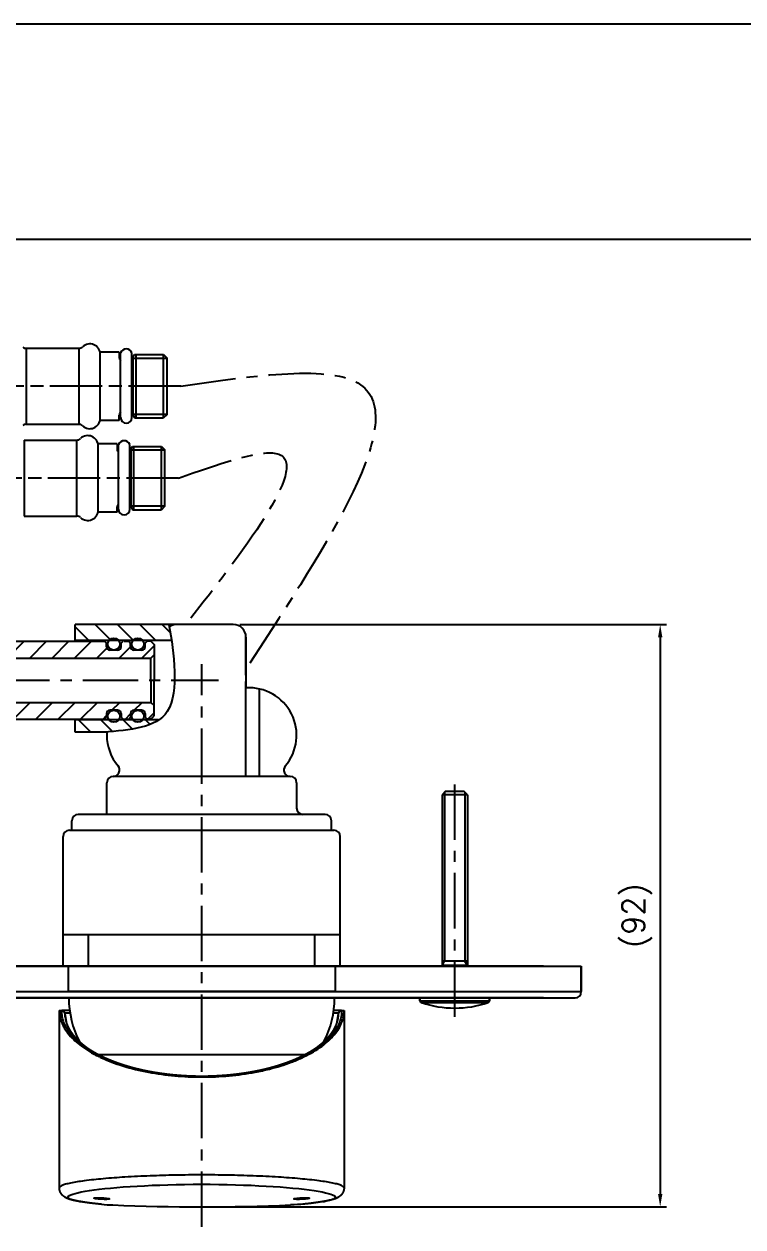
# Model space of a CAD drawing. Extents: x 9929 to 10523, y -4155 to -3735.
# Drawn here: x 10204.4 to 10318, y -3924.7 to -3734.7 of the extents above; entities that cross this region are included whole.
import ezdxf

# ---------------------------------------------------------------- set-up
doc = ezdxf.new("R2010")
doc.units = 0
doc.header["$LTSCALE"] = 7
doc.header["$MEASUREMENT"] = 0
doc.linetypes.add('CENTER', pattern=[2, 1.25, -0.25, 0.25, -0.25])
doc.linetypes.add('CHAIN', pattern=[0.3543, 0.2362, -0.0295, 0.0591, -0.0295])
doc.layers.get('0').update_dxf_attribs({"color": 2, "linetype": 'CONTINUOUS'})
doc.layers.get('Defpoints').update_dxf_attribs({"linetype": 'CONTINUOUS'})
for name, color, linetype in [('CENTER', 1, 'CENTER'), ('CL', 1, 'CENTER'), ('D', 2, 'CONTINUOUS'), ('DWG', 7, 'CONTINUOUS'), ('HT', 3, 'CONTINUOUS')]:
    doc.layers.add(name, color=color, linetype=linetype)
doc.styles.add('GHS', font='ROMANS.shx', dxfattribs={"bigfont": 'GHS.shx'})
doc.dimstyles.new('ISO-25', dxfattribs={"dimscale": 0, "dimtxt": 3.5, "dimasz": 2, "dimexe": 1, "dimexo": 1, "dimgap": 1, "dimtad": 1, "dimdec": 4, "dimdsep": 46, "dimtxsty": 'GHS', "dimcen": 3, "dimclrd": 256, "dimclre": 256, "dimclrt": 256, "dimadec": 3, "dimazin": 0, "dimtfac": 1, "dimtdec": 4, "dimtmove": 0, "dimatfit": 0, "dimfxl": 0, "dimtvp": 1, "dimtolj": 1, "dimtzin": 0, "dimlwd": -1, "dimlwe": -1, "dimarcsym": 0})

# ---------------------------------------------------------------- blocks, each defined once
blk = doc.blocks.new('*D2')
at = {"layer": 'D'}
for p, q in [((10238.44, -3829.53), (10305.9, -3829.53)), ((10304.9, -3831.53), (10304.9, -3919.53)), ((10233.44, -3921.53), (10305.9, -3921.53))]:
    blk.add_line(p, q, dxfattribs=at)
for points in [[(10304.57, -3831.53), (10305.24, -3831.53), (10304.9, -3829.53)], [(10304.57, -3919.53), (10305.24, -3919.53), (10304.9, -3921.53)]]:
    blk.add_solid(points, dxfattribs=at)
at = {"layer": 'Defpoints', "color": 0}
for p in [(10237.44, -3829.53), (10232.44, -3921.53), (10304.9, -3921.53)]:
    blk.add_point(p, dxfattribs=at)
at = {"layer": 'D', "insert": (10301.24, -3875.53), "char_height": 3.5, "attachment_point": 5, "rotation": 90, "style": 'GHS'}
blk.add_mtext('\\A1;(92)', dxfattribs=at)

msp = doc.modelspace()

# ---------------------------------------------------------------- hatches: boundary and pattern name
at = {"layer": 'D'}
h = msp.add_hatch(dxfattribs=at)
h.set_pattern_fill('ANSI31', color=256, scale=20, style=0)
h.set_pattern_definition([(45, (-31764.317, 19924.692), (-1.76776695, 1.76776695), [])])
h.paths.add_polyline_path([(10217.39903, -3833.0771), (10217.39903, -3832.4771), (10217.09903, -3832.1771), (10184.89903, -3832.1771), (10184.89903, -3830.0771), (10184.39903, -3829.5771), (10174.39903, -3829.5771), (10173.89903, -3830.0771), (10173.89903, -3831.4271), (10174.89903, -3831.4271), (10175.29894, -3831.82701), (10179.59903, -3831.82701), (10179.59913, -3831.8271), (10180.39903, -3831.8271), (10181.43826, -3832.4271), (10182.39903, -3832.4271), (10182.39903, -3834.8271), (10224.39903, -3834.8271), (10224.89903, -3834.3271), (10224.89903, -3832.6771), (10224.39903, -3832.1771), (10223.79903, -3832.1771), (10223.49903, -3832.4771), (10223.49903, -3833.0771, -0.414213562), (10222.99903, -3833.5771), (10221.69903, -3833.5771, -0.414213562), (10221.19903, -3833.0771), (10221.19903, -3832.4771), (10220.89903, -3832.1771), (10220.19903, -3832.1771), (10219.99903, -3832.1771), (10219.69903, -3832.4771), (10219.69903, -3833.0771, -0.414213562), (10219.19903, -3833.5771), (10217.89903, -3833.5771, -0.414213562)])
h.paths.add_polyline_path([(10224.89903, -3842.32711), (10224.39903, -3841.82711), (10182.39903, -3841.8271), (10182.39903, -3844.2271), (10181.43826, -3844.2271), (10180.39903, -3844.8271), (10179.59914, -3844.82709), (10179.59903, -3844.8272), (10179.59903, -3844.82709), (10175.29913, -3844.82701), (10174.89903, -3845.2271), (10173.89903, -3845.2271), (10173.89903, -3846.57711), (10174.39903, -3847.07711), (10184.39903, -3847.07711), (10184.89903, -3846.57711), (10184.89903, -3844.4771), (10217.09903, -3844.47711), (10217.39903, -3844.17711), (10217.39903, -3843.57711, -0.414213562), (10217.89903, -3843.07711), (10219.19903, -3843.07711, -0.414213562), (10219.69903, -3843.57711), (10219.69903, -3844.17711), (10219.99903, -3844.47711), (10220.89903, -3844.47711), (10221.19903, -3844.17711), (10221.19903, -3843.57711, -0.414213562), (10221.69903, -3843.07711), (10222.99903, -3843.07711, -0.414213562), (10223.49903, -3843.57711), (10223.49903, -3844.17711), (10223.79903, -3844.47711), (10224.39903, -3844.47711), (10224.89903, -3843.97711)])
h.paths.add_polyline_path([(10179.59903, -3844.2271), (10175.89903, -3844.2271), (10175.29913, -3844.82701), (10179.59903, -3844.82701)], flags=16)
h.paths.add_polyline_path([(10180.19894, -3844.2271), (10179.59903, -3844.2271), (10179.59903, -3844.82701)], flags=16)
h.paths.add_polyline_path([(10180.39903, -3844.2271), (10180.19913, -3844.2271), (10179.59914, -3844.82709), (10180.39903, -3844.8271)], flags=16)
h.paths.add_polyline_path([(10181.43826, -3844.2271), (10180.39903, -3844.2271), (10180.39903, -3844.8271)], flags=16)
h.paths.add_polyline_path([(10175.29894, -3831.82701), (10174.79903, -3831.82701), (10174.79903, -3832.42701), (10175.89894, -3832.42701)], flags=16)
h.paths.add_polyline_path([(10179.59903, -3831.8271), (10175.29903, -3831.8271), (10175.89894, -3832.42701), (10179.59903, -3832.42701)], flags=16)
h.paths.add_polyline_path([(10179.59913, -3831.8271), (10179.59903, -3831.8271), (10179.59903, -3832.42701), (10180.19903, -3832.42701)], flags=16)
h.paths.add_polyline_path([(10180.39903, -3831.8271), (10179.59913, -3831.8271), (10180.19913, -3832.4271), (10180.39903, -3832.4271)], flags=16)
h.paths.add_polyline_path([(10180.39903, -3831.8271), (10180.39903, -3832.4271), (10181.43826, -3832.4271)], flags=16)
h = msp.add_hatch(dxfattribs=at)
h.set_pattern_fill('ANSI31', color=256, scale=20, angle=90, style=0)
h.set_pattern_definition([(135, (-31764.317, 19924.692), (-1.76776695, -1.76776695), [])])
edge = h.paths.add_edge_path()
edge.add_spline(control_points=[(10227.6707, -3832.0771), (10227.56311, -3831.34672), (10227.44377, -3830.62546), (10227.31984, -3829.90778)], knot_values=[1.441756395, 1.441756395, 1.441756395, 1.441756395, 3.685106869, 3.685106869, 3.685106869, 3.685106869], degree=3, periodic=0)
edge.add_spline(control_points=[(10227.31984, -3829.90778), (10227.2979, -3829.78075), (10227.27582, -3829.65384), (10227.25364, -3829.52701)], knot_values=[1.044700494, 1.044700494, 1.044700494, 1.044700494, 1.441756395, 1.441756395, 1.441756395, 1.441756395], degree=3, periodic=0)
edge.add_line((10227.25364, -3829.52701), (10212.43596, -3829.52701))
edge.add_line((10212.43596, -3829.52701), (10212.43596, -3832.0771))
edge.add_line((10212.43596, -3832.0771), (10217.77444, -3832.0771))
edge.add_arc((10218.54903, -3832.6271), 0.95, 35.3765402, 144.6234598, ccw=False)
edge.add_line((10219.32363, -3832.0771), (10221.57444, -3832.0771))
edge.add_arc((10222.34903, -3832.6271), 0.95, 35.3765402, 144.6234598, ccw=False)
edge.add_line((10223.12363, -3832.0771), (10227.6707, -3832.0771))
edge = h.paths.add_edge_path()
edge.add_spline(control_points=[(10216.93596, -3846.52701), (10220.28544, -3846.27858), (10223.63491, -3846.03014), (10225.71806, -3844.5771)], knot_values=[16.993310877, 16.993310877, 16.993310877, 16.993310877, 25.493672675, 25.493672675, 25.493672675, 25.493672675], degree=3, periodic=0)
edge.add_line((10225.71806, -3844.5771), (10223.12363, -3844.5771))
edge.add_arc((10222.34903, -3844.02711), 0.95, 215.3763281, 324.6236719, ccw=False)
edge.add_line((10221.57443, -3844.5771), (10219.32363, -3844.5771))
edge.add_arc((10218.54903, -3844.02711), 0.95, 215.3763474, 324.6236526, ccw=False)
edge.add_line((10217.77444, -3844.5771), (10212.43596, -3844.5771))
edge.add_line((10212.43596, -3844.5771), (10212.43596, -3846.52701))
edge.add_line((10212.43596, -3846.52701), (10216.93596, -3846.52701))

# ---------------------------------------------------------------- linework, layer by layer
msp.add_line((10522.55336, -3734.6617), (9928.55336, -3734.6617))
at = {"color": 4}
msp.add_line((9959.55336, -3768.6617), (10508.55336, -3768.6617), dxfattribs=at)
at = {"color": 7, "linetype": 'Continuous'}
msp.add_line((10277.93596, -3888.96976), (10277.93596, -3888.52701), dxfattribs=at)
msp.add_arc((10277.63596, -3888.96976), 0.3, 288.7226645, 0, dxfattribs=at)
at = {"layer": 'CENTER'}
msp.add_line((10272.43596, -3891.53222), (10272.43596, -3853.30068), dxfattribs=at)
at = {"layer": 'CL', "linetype": 'CHAIN', "ltscale": 5}
for p, q in [((10229.12224, -3791.89225), (10171.67277, -3791.89225)), ((10228.79397, -3806.38701), (10171.3445, -3806.38701))]:
    msp.add_line(p, q, dxfattribs=at)
at = {"layer": 'CL'}
for p, q in [((10232.43596, -3924.70883), (10232.43596, -3835.80385)), ((10171.63578, -3838.3271), (10235.1139, -3838.3271))]:
    msp.add_line(p, q, dxfattribs=at)
msp.add_spline([(10229.12224, -3791.89225), (10257.55245, -3791.64582), (10239.93596, -3835.80385)], degree=3, dxfattribs=at)
msp.add_open_spline([(10228.79397, -3806.38701), (10234.92867, -3804.23061), (10253.87075, -3797.57232), (10241.35597, -3815.04854), (10230.72781, -3828.52701)], degree=3, knots=[0, 0, 0, 0, 15.609450232, 48.197244524, 48.197244524, 48.197244524, 48.197244524], dxfattribs=at)
at = {"layer": 'D'}
for p, q in [((10204.68802, -3785.89225), (10204.68802, -3797.89225)), ((10213.04506, -3797.89225), (10213.04506, -3785.89225)), ((10204.35974, -3800.38701), (10204.35974, -3812.38701)), ((10212.71679, -3812.38701), (10212.71679, -3800.38701)), ((10270.83596, -3856.02701), (10270.83596, -3882.73419)), ((10274.03596, -3856.02701), (10274.03596, -3882.73419)), ((10270.43596, -3883.42701), (10270.83596, -3882.73419)), ((10274.43596, -3883.42701), (10274.03596, -3882.73419)), ((10277.93596, -3888.52701), (10277.93596, -3888.96976)), ((10232.43596, -3917.97058), (10232.43596, -3916.49201))]:
    msp.add_line(p, q, dxfattribs=at)
for centre in [(10218.54903, -3832.6271), (10222.34903, -3832.6271), (10218.54903, -3844.02711), (10222.34903, -3844.02711)]:
    msp.add_circle(centre, 0.95, dxfattribs=at)
msp.add_arc((10277.63649, -3888.96975), 0.3, 288.7189576, 359.998392, dxfattribs=at)
at = {"layer": 'DWG'}
for p, q in [((10204.68802, -3785.89225), (10213.04506, -3785.89225)), ((10216.41105, -3797.29225), (10216.41105, -3786.49225)), ((10219.41105, -3786.49225), (10216.41105, -3786.49225)), ((10219.41105, -3786.49225), (10219.41105, -3787.39225)), ((10219.62105, -3796.83225), (10219.62105, -3786.60998)), ((10221.40105, -3796.83225), (10221.40105, -3786.60998)), ((10221.61105, -3787.29225), (10221.84199, -3786.89225)), ((10221.61105, -3787.39225), (10221.61105, -3787.29225)), ((10221.61105, -3796.49225), (10221.61105, -3787.39225)), ((10221.84199, -3786.89225), (10226.41105, -3786.89225)), ((10222.01105, -3786.89225), (10222.01105, -3796.89225)), ((10226.41105, -3786.89225), (10226.91105, -3787.39225)), ((10226.41105, -3796.89225), (10226.41105, -3786.89225)), ((10226.91105, -3787.39225), (10226.91105, -3788.69225)), ((10226.91105, -3788.69225), (10226.91105, -3790.87085)), ((10226.91105, -3790.87085), (10226.91105, -3796.39225)), ((10219.41105, -3797.29225), (10219.41105, -3796.44225)), ((10221.61105, -3796.44225), (10221.61105, -3796.49225)), ((10221.61105, -3796.49225), (10221.84199, -3796.89225)), ((10221.84199, -3796.89225), (10226.41105, -3796.89225)), ((10226.91105, -3796.39225), (10226.41105, -3796.89225)), ((10204.68802, -3797.89225), (10213.04506, -3797.89225)), ((10219.41105, -3797.29225), (10216.41105, -3797.29225)), ((10204.35974, -3800.38701), (10212.71679, -3800.38701)), ((10216.08277, -3811.78701), (10216.08277, -3800.98701)), ((10219.08277, -3800.98701), (10216.08277, -3800.98701)), ((10219.08277, -3800.98701), (10219.08277, -3801.88701)), ((10219.29277, -3811.32701), (10219.29277, -3801.10474)), ((10221.07277, -3811.32701), (10221.07277, -3801.10474)), ((10221.28277, -3801.78701), (10221.51371, -3801.38701)), ((10221.28277, -3801.88701), (10221.28277, -3801.78701)), ((10221.28277, -3810.98701), (10221.28277, -3801.88701)), ((10221.51371, -3801.38701), (10226.08277, -3801.38701)), ((10221.68277, -3801.38701), (10221.68277, -3811.38701)), ((10226.08277, -3801.38701), (10226.58277, -3801.88701)), ((10226.08277, -3811.38701), (10226.08277, -3801.38701)), ((10226.58277, -3801.88701), (10226.58277, -3803.18701)), ((10226.58277, -3803.18701), (10226.58277, -3805.36562)), ((10226.58277, -3805.36562), (10226.58277, -3810.88701)), ((10219.08277, -3811.78701), (10216.08277, -3811.78701)), ((10219.08277, -3811.78701), (10219.08277, -3810.93701)), ((10221.28277, -3810.93701), (10221.28277, -3810.98701)), ((10221.28277, -3810.98701), (10221.51371, -3811.38701)), ((10221.51371, -3811.38701), (10226.08277, -3811.38701)), ((10226.58277, -3810.88701), (10226.08277, -3811.38701)), ((10204.35974, -3812.38701), (10212.71679, -3812.38701)), ((10184.89903, -3832.1771), (10217.09903, -3832.1771)), ((10227.6707, -3832.0771), (10212.43596, -3832.0771)), ((10217.09903, -3832.1771), (10217.39903, -3832.4771)), ((10217.39903, -3833.0771), (10217.39903, -3832.4771)), ((10219.69903, -3832.4771), (10219.99903, -3832.1771)), ((10219.69903, -3833.0771), (10219.69903, -3832.4771)), ((10220.19903, -3832.1771), (10220.89903, -3832.1771)), ((10220.29903, -3832.1771), (10221.19903, -3832.1771)), ((10220.49903, -3832.1771), (10221.19903, -3832.1771)), ((10220.89903, -3832.1771), (10221.19903, -3832.4771)), ((10221.19903, -3833.0771), (10221.19903, -3832.4771)), ((10223.49903, -3832.4771), (10223.79903, -3832.1771)), ((10223.49903, -3833.0771), (10223.49903, -3832.4771)), ((10224.39903, -3832.1771), (10223.79903, -3832.1771)), ((10224.39903, -3832.1771), (10224.89903, -3832.6771)), ((10224.89903, -3832.6771), (10224.89903, -3838.3271)), ((10182.39903, -3834.8271), (10224.39903, -3834.8271)), ((10219.19903, -3833.5771), (10217.89903, -3833.5771)), ((10222.99903, -3833.5771), (10221.69903, -3833.5771)), ((10224.39903, -3834.8271), (10224.89903, -3834.3271)), ((10224.39903, -3838.3271), (10224.39903, -3834.8271)), ((10224.39903, -3838.32711), (10224.39903, -3841.82711)), ((10224.89903, -3843.97711), (10224.89903, -3838.32711)), ((10182.39903, -3841.8271), (10224.39903, -3841.82711)), ((10224.39903, -3841.82711), (10224.89903, -3842.32711)), ((10184.89903, -3844.4771), (10217.09903, -3844.47711)), ((10225.59374, -3844.5771), (10212.43596, -3844.5771)), ((10217.09903, -3844.47711), (10217.39903, -3844.17711)), ((10217.39903, -3843.57711), (10217.39903, -3844.17711)), ((10219.19903, -3843.07711), (10217.89903, -3843.07711)), ((10219.69903, -3843.57711), (10219.69903, -3844.17711)), ((10219.69903, -3844.17711), (10219.99903, -3844.47711)), ((10219.99903, -3844.47711), (10220.89903, -3844.47711)), ((10220.19903, -3844.47711), (10220.89903, -3844.47711)), ((10220.19903, -3844.47711), (10220.89903, -3844.47711)), ((10220.89903, -3844.47711), (10221.19903, -3844.17711)), ((10221.19903, -3843.57711), (10221.19903, -3844.17711)), ((10222.99903, -3843.07711), (10221.69903, -3843.07711)), ((10223.49903, -3843.57711), (10223.49903, -3844.17711)), ((10223.49903, -3844.17711), (10223.79903, -3844.47711)), ((10224.39903, -3844.47711), (10223.79903, -3844.47711)), ((10224.39903, -3844.47711), (10224.89903, -3843.97711)), ((10270.93596, -3855.92701), (10270.43596, -3856.42701)), ((10273.93596, -3855.92701), (10270.93596, -3855.92701)), ((10274.43596, -3856.42701), (10273.93596, -3855.92701)), ((10274.43596, -3856.42701), (10270.43596, -3856.42701)), ((10270.43596, -3856.42701), (10270.43596, -3883.42701)), ((10274.43596, -3856.42701), (10274.43596, -3883.42701)), ((10017.43596, -3883.52701), (10292.43596, -3883.52701)), ((10286.43596, -3883.52701), (10018.43596, -3883.52701)), ((10270.33596, -3883.52701), (10270.43596, -3883.42701)), ((10274.43596, -3882.73419), (10270.43596, -3882.73419)), ((10274.43596, -3883.42701), (10270.43596, -3883.42701)), ((10274.53596, -3883.52701), (10274.43596, -3883.42701)), ((10292.43596, -3887.52701), (10292.43596, -3883.52701)), ((10292.43596, -3883.52701), (10292.43596, -3887.52701)), ((10012.43596, -3887.52701), (10292.43596, -3887.52701)), ((10291.43596, -3887.52701), (10292.43596, -3887.52701)), ((10017.43596, -3888.52701), (10291.43617, -3888.52701)), ((10286.43596, -3888.52701), (10018.43596, -3888.52701)), ((10254.18897, -3888.52701), (10210.38897, -3888.52701)), ((10266.93596, -3888.96976), (10266.93596, -3888.52701)), ((10266.93596, -3888.52701), (10266.93596, -3888.96976)), ((10266.93599, -3888.96976), (10272.43596, -3888.96976)), ((10267.13981, -3889.25394), (10267.14012, -3889.25404)), ((10272.43596, -3888.96976), (10277.93592, -3888.96976)), ((10209.93596, -3890.52701), (10209.93596, -3918.5066)), ((10209.93596, -3890.52701), (10210.31665, -3890.52701)), ((10211.56989, -3890.52701), (10210.3413, -3890.52701)), ((10210.80719, -3890.94253), (10210.81295, -3890.97612)), ((10210.81295, -3890.97612), (10211.08408, -3892.55772)), ((10254.53181, -3890.52701), (10253.30203, -3890.52701)), ((10253.78791, -3892.55726), (10254.05896, -3890.97614)), ((10254.05896, -3890.97614), (10254.06472, -3890.94253)), ((10254.55526, -3890.52701), (10254.93596, -3890.52701)), ((10254.93596, -3890.52701), (10254.93596, -3918.5066)), ((10248.61908, -3897.52701), (10216.25293, -3897.52701))]:
    msp.add_line(p, q, dxfattribs=at)
at = {"layer": 'DWG', "color": 2}
for p, q in [((10226.91105, -3787.49102), (10221.61105, -3787.49102)), ((10221.61105, -3796.29347), (10226.91105, -3796.29347)), ((10226.58277, -3801.98578), (10221.28277, -3801.98578)), ((10221.28277, -3810.78824), (10226.58277, -3810.78824))]:
    msp.add_line(p, q, dxfattribs=at)
at = {"layer": 'DWG', "linetype": 'ByBlock'}
for p, q in [((10228.49376, -3829.52701), (10212.43596, -3829.52701)), ((10212.43596, -3832.1771), (10212.43596, -3829.52701)), ((10237.43596, -3829.52701), (10228.49376, -3829.52701)), ((10239.43596, -3831.52701), (10239.43596, -3839.5437)), ((10239.41398, -3853.52701), (10239.41398, -3838.52701)), ((10239.41398, -3838.52701), (10239.43596, -3838.52701)), ((10241.59494, -3853.52701), (10241.59494, -3839.71279)), ((10212.43596, -3846.52701), (10212.43596, -3844.47711)), ((10217.43596, -3846.52701), (10212.43596, -3846.52701)), ((10217.43596, -3846.52701), (10217.43596, -3847.02701)), ((10246.43596, -3853.52701), (10218.46362, -3853.52701)), ((10217.46362, -3859.52701), (10217.46362, -3854.52701)), ((10247.43596, -3854.52701), (10247.43596, -3858.52701)), ((10251.93596, -3859.52701), (10212.93596, -3859.52701)), ((10211.93596, -3862.02701), (10211.93596, -3860.52701)), ((10211.93596, -3862.02701), (10211.93596, -3860.52701)), ((10252.93596, -3862.02701), (10252.93596, -3860.52701)), ((10252.93596, -3862.02701), (10252.93596, -3860.52701)), ((10210.53596, -3878.52701), (10210.53596, -3863.02701)), ((10211.53596, -3862.02701), (10253.33596, -3862.02701)), ((10254.33596, -3878.52701), (10254.33596, -3863.02701)), ((10210.53596, -3878.52701), (10254.33596, -3878.52701)), ((10210.53596, -3883.52701), (10210.53596, -3878.52701)), ((10214.53596, -3883.52701), (10214.53596, -3878.52701)), ((10250.33596, -3883.52701), (10250.33596, -3878.52701)), ((10254.33596, -3883.52701), (10254.33596, -3878.52701)), ((10254.33596, -3883.52701), (10210.53596, -3883.52701)), ((10211.33596, -3883.52701), (10211.33596, -3887.52701)), ((10211.33596, -3883.52701), (10211.33596, -3887.52701)), ((10253.53596, -3883.52701), (10253.53596, -3887.52701)), ((10253.53596, -3883.52701), (10253.53596, -3887.52701)), ((10253.53596, -3887.52701), (10211.33596, -3887.52701))]:
    msp.add_line(p, q, dxfattribs=at)
at = {"layer": 'DWG', "color": 0}
for p, q in [((10212.43596, -3832.1771), (10212.43596, -3830.02722)), ((10216.93596, -3829.52701), (10212.93596, -3829.52701)), ((10239.43596, -3837.52701), (10239.43596, -3831.52701)), ((10239.41398, -3837.52701), (10239.43596, -3837.52701)), ((10212.43596, -3846.0268), (10212.43596, -3844.47711)), ((10216.93596, -3846.52701), (10212.93596, -3846.52701)), ((10253.53596, -3887.52701), (10211.33596, -3887.52701))]:
    msp.add_line(p, q, dxfattribs=at)
at = {"layer": 'DWG'}
for centre, radius, start, end in [((10204.68802, -3785.09225), 0.8, 231.807098, 270), ((10213.04506, -3785.09225), 0.8, 270, 314.4592897), ((10214.76105, -3786.84093), 1.65, 0, 134.4592897), ((10219.91105, -3787.39225), 0.5, 180, 234.5494574), ((10220.51105, -3786.94225), 0.95, 20.4721828, 159.5278172), ((10221.11105, -3787.39225), 0.5, 305.4505426, 0), ((10214.76105, -3796.94356), 1.65, 225.5407103, 0), ((10219.91105, -3796.44225), 0.5, 125.4505426, 180), ((10220.51105, -3796.83225), 0.89, 180, 0), ((10221.11105, -3796.44225), 0.5, 0, 54.5494574), ((10204.68802, -3798.69225), 0.8, 90, 128.192902), ((10213.04506, -3798.69225), 0.8, 45.5407103, 90), ((10212.71679, -3799.58701), 0.8, 270, 314.4592897), ((10214.43277, -3801.33569), 1.65, 0, 134.4592897), ((10220.18277, -3801.43701), 0.95, 20.4721828, 159.5278172), ((10219.58277, -3801.88701), 0.5, 180, 234.5494574), ((10220.78277, -3801.88701), 0.5, 305.4505426, 0), ((10214.43277, -3811.43832), 1.65, 225.5407103, 0), ((10219.58277, -3810.93701), 0.5, 125.4505426, 180), ((10220.18277, -3811.32701), 0.89, 180, 0), ((10220.78277, -3810.93701), 0.5, 0, 54.5494574), ((10212.71679, -3813.18701), 0.8, 45.5407103, 90), ((10217.89903, -3833.0771), 0.5, 180, 270), ((10219.19903, -3833.0771), 0.5, 270, 0), ((10221.69903, -3833.0771), 0.5, 180, 270), ((10222.99903, -3833.0771), 0.5, 270, 0), ((10217.89903, -3843.57711), 0.5, 89.9999961, 179.9999961), ((10219.19903, -3843.57711), 0.5, 359.9999961, 89.9999961), ((10221.69903, -3843.57711), 0.5, 89.9999961, 179.9999961), ((10222.99903, -3843.57711), 0.5, 359.9999961, 89.9999961), ((10291.43596, -3887.52701), 1, 270, 0), ((10291.43596, -3887.52701), 1, 270, 0), ((10226.43596, -3888.52701), 15, 180, 207.2988578), ((10238.43596, -3888.52701), 15, 332.6998154, 0), ((10267.23542, -3888.96975), 0.3, 180.001608, 251.2810424), ((10267.23596, -3888.96976), 0.3, 180, 251.2773355), ((10272.43596, -3873.62701), 16.5, 251.2773355, 288.7226645), ((10272.43596, -3873.62701), 16.5, 251.2846003, 270), ((10272.43596, -3873.62701), 16.5, 270, 288.7154004), ((10210.31438, -3891.02701), 0.5, 56.8322269, 89.0322125), ((10215.74997, -3890.95507), 4.93707, 180.2442636, 189.7997594), ((10253.68674, -5716.14371), 1825.20122, 89.9881344, 90.01401791), ((10249.12346, -3890.95498), 4.93555, 350.1993215, 359.7543351), ((10254.55553, -3891.02464), 0.49763, 90.0310088, 170.5028567), ((10251.57053, -3919.49407), 1.19988, 272.2458919, 287.2416454), ((10213.29665, -3919.45738), 1.23636, 260.7709848, 268.0401015), ((10220.04526, -3879.13186), 42.1365, 265.3099739, 267.7282613), ((10232.43596, -3581.40029), 340.12576, 267.6306924, 272.3692717)]:
    msp.add_arc(centre, radius, start, end, dxfattribs=at)
at = {"layer": 'DWG', "linetype": 'ByBlock'}
for centre, radius, start, end in [((10228.49376, -3831.52701), 2, 90, 125.9415541), ((10237.43596, -3831.52701), 2, 0, 90), ((10239.93596, -3847.02701), 7.5, 319.6797849, 93.8225537), ((10224.93596, -3847.02701), 7.5, 180, 220.3202151), ((10218.45523, -3852.52701), 0.99999, 269.9989253, 40.3209105), ((10246.4167, -3852.52701), 1, 139.6797849, 270), ((10218.46362, -3854.52701), 1, 90, 180), ((10246.43596, -3854.52701), 1, 0, 90), ((10212.93596, -3860.52701), 1, 90, 180), ((10248.43596, -3858.52701), 1, 180, 270), ((10251.93596, -3860.52701), 1, 0, 90), ((10211.53596, -3863.02701), 1, 90, 180), ((10253.33596, -3863.02701), 1, 0, 90)]:
    msp.add_arc(centre, radius, start, end, dxfattribs=at)
msp.add_open_spline([(10227.25364, -3829.52701), (10227.67046, -3831.91011), (10228.37739, -3836.39678), (10227.79502, -3845.72158), (10221.10089, -3846.21809), (10216.93596, -3846.52701)], degree=3, knots=[1.044700494, 1.044700494, 1.044700494, 1.044700494, 8.505187458, 14.923839696, 25.493672675, 25.493672675, 25.493672675, 25.493672675], dxfattribs=at)
at = {"layer": 'DWG'}
for points, knots in [([(10267.13982, -3889.25389), (10267.13937, -3889.25389), (10267.13186, -3889.25389), (10267.60588, -3889.25389), (10269.26871, -3889.25389), (10271.01525, -3889.25388), (10271.99203, -3889.25388), (10272.43596, -3889.25388)], [8.085277164, 8.085277164, 8.085277164, 8.085277164, 8.167934534, 10.812970396, 13.458006258, 15.028119449, 16.335869721, 16.335869721, 16.335869721, 16.335869721]), ([(10272.43596, -3889.25388), (10272.87986, -3889.25388), (10273.85672, -3889.25388), (10275.60305, -3889.25389), (10277.24608, -3889.25389), (10277.718, -3889.25389), (10277.73209, -3889.25389)], [0.000063093, 0.000063093, 0.000063093, 0.000063093, 1.30774962, 2.87786281, 5.522898672, 8.085277164, 8.085277164, 8.085277164, 8.085277164]), ([(10209.93596, -3890.52701), (10209.93585, -3890.87221), (10210.01151, -3891.57727), (10210.34892, -3892.61777), (10210.9134, -3893.64698), (10211.68324, -3894.62428), (10212.63899, -3895.54726), (10213.75983, -3896.40787), (10215.09155, -3897.23834), (10217.13709, -3898.27735), (10220.11865, -3899.38764), (10223.99997, -3900.32719), (10228.18586, -3900.89389), (10231.01101, -3901.01891), (10232.43596, -3901.01893)], [0, 0, 0, 0, 1.035624905, 2.115405116, 3.265186782, 4.543432147, 5.836632981, 7.244104652, 8.776510236, 10.540879193, 14.119211604, 18.301539917, 22.502447926, 26.777184773, 26.777184773, 26.777184773, 26.777184773]), ([(10254.55526, -3890.52701), (10254.561, -3890.86052), (10254.49946, -3891.54538), (10254.19061, -3892.56181), (10253.66494, -3893.56289), (10252.92946, -3894.5334), (10252.00485, -3895.44942), (10250.89542, -3896.31848), (10249.60636, -3897.13513), (10248.1405, -3897.89254), (10246.51987, -3898.57897), (10244.13611, -3899.40597), (10240.87198, -3900.2118), (10236.73295, -3900.78579), (10232.43843, -3900.98514), (10228.14337, -3900.78638), (10224.00471, -3900.21276), (10220.74113, -3899.40782), (10218.3581, -3898.58152), (10216.7497, -3897.90048), (10215.293, -3897.15006), (10214.00097, -3896.33597), (10212.87832, -3895.46023), (10211.94417, -3894.53526), (10211.20771, -3893.56437), (10210.68289, -3892.56523), (10210.37305, -3891.54864), (10210.31086, -3890.86346), (10210.31665, -3890.52701)], [0, 0, 0, 0, 1.000727848, 2.051466277, 3.1713402, 4.379576662, 5.694027322, 7.067719604, 8.601796187, 10.266792775, 12.013551022, 13.878539176, 17.83204675, 22.083767335, 26.40002119, 30.716497732, 34.968760443, 38.920596774, 40.784672963, 42.530825889, 44.157676156, 45.696393164, 47.107337209, 48.422940642, 49.632026585, 50.752533411, 51.795425039, 52.80496151, 52.80496151, 52.80496151, 52.80496151]), ([(10210.80719, -3890.94253), (10210.78001, -3890.83821), (10210.7211, -3890.74431), (10210.54761, -3890.59019), (10210.43377, -3890.54096), (10210.31665, -3890.52701)], [0.0473038554, 0.0473038554, 0.0473038554, 0.0473038554, 0.509319928, 0.509319928, 1.0178449888, 1.0178449888, 1.0178449888, 1.0178449888]), ([(10211.63173, -3890.94254), (10211.4648, -3890.94254), (10211.15856, -3890.94254), (10210.87287, -3890.94253), (10210.80735, -3890.94253), (10210.80719, -3890.94253)], [63.377837647, 63.377837647, 63.377837647, 63.377837647, 65.259255417, 67.433616318, 69.495805948, 69.495805948, 69.495805948, 69.495805948]), ([(10232.43596, -3901.01893), (10233.88841, -3901.01886), (10236.72966, -3900.89168), (10240.29737, -3900.40144), (10243.00195, -3899.81029), (10244.88398, -3899.28448), (10246.60237, -3898.69883), (10248.21674, -3898.02984), (10249.74378, -3897.25823), (10251.06705, -3896.43986), (10252.21945, -3895.55858), (10253.18218, -3894.63365), (10253.95945, -3893.64453), (10254.52269, -3892.61885), (10254.86031, -3891.57774), (10254.93607, -3890.87234), (10254.93596, -3890.52701)], [0, 0, 0, 0, 4.357297931, 8.523523553, 10.791566546, 12.658492552, 14.383725392, 16.235617693, 17.897609551, 19.512477743, 20.898170293, 22.24394893, 23.510153151, 24.660683186, 25.741113368, 26.777117967, 26.777117967, 26.777117967, 26.777117967]), ([(10232.43596, -3916.49201), (10231.04387, -3916.49214), (10228.3262, -3916.5179), (10224.2836, -3916.63137), (10221.05969, -3916.78804), (10218.59352, -3916.95648), (10216.44772, -3917.13233), (10214.49365, -3917.33724), (10212.76596, -3917.58454), (10211.77115, -3917.76214), (10210.97029, -3917.94381), (10210.40341, -3918.12355), (10210.07013, -3918.28784), (10209.94487, -3918.43081), (10209.93604, -3918.49356), (10209.9359, -3918.50661)], [0, 0, 0, 0, 4.176263209, 8.153015368, 12.132067981, 13.858740148, 15.568514662, 18.591028564, 19.751985777, 20.803516595, 21.62259885, 22.21347036, 22.587219688, 22.727641591, 22.768309013, 22.768309013, 22.768309013, 22.768309013]), ([(10254.93602, -3918.50661), (10254.93587, -3918.49345), (10254.92693, -3918.43057), (10254.80138, -3918.2876), (10254.46798, -3918.12336), (10253.90105, -3917.94367), (10253.1004, -3917.76208), (10252.10616, -3917.58458), (10250.37913, -3917.33735), (10248.42554, -3917.13247), (10246.28043, -3916.95663), (10243.81607, -3916.78828), (10240.59301, -3916.63155), (10236.54936, -3916.51794), (10233.82938, -3916.49214), (10232.43596, -3916.49201)], [0, 0, 0, 0, 0.040995127, 0.181525032, 0.555436702, 1.146347213, 1.96531694, 3.016256122, 4.17618059, 7.198325622, 8.908072708, 10.63308527, 14.608375439, 18.588021379, 22.768306149, 22.768306149, 22.768306149, 22.768306149]), ([(10213.25437, -3920.69302), (10211.76195, -3920.45026), (10211.14564, -3920.16982), (10211.64931, -3919.56813), (10212.79787, -3919.25173), (10218.49353, -3918.38931), (10225.11719, -3917.97064), (10232.43596, -3917.97058)], [0, 0, 0, 0, 0.248071879, 0.248071879, 0.496418415, 0.496418415, 1, 1, 1, 1]), ([(10232.43596, -3917.97058), (10239.75545, -3917.97064), (10246.37898, -3918.38938), (10252.07463, -3919.25181), (10253.2237, -3919.56843), (10253.72567, -3920.16995), (10253.10932, -3920.45037), (10251.61755, -3920.69303)], [0, 0, 0, 0, 0.503574335, 0.503574335, 0.75205308, 0.75205308, 1, 1, 1, 1]), ([(10217.89802, -3920.28643), (10217.89802, -3920.25771), (10217.76649, -3920.22383), (10217.41667, -3920.17678), (10217.27896, -3920.16224), (10216.97552, -3920.13699), (10216.81268, -3920.12652), (10216.64802, -3920.11884), (10216.48382, -3920.11117), (10216.32113, -3920.10643), (10216.01744, -3920.10334), (10215.87953, -3920.10502), (10215.52899, -3920.11946), (10215.39802, -3920.14112), (10215.39802, -3920.16979), (10215.39802, -3920.19437), (10215.49431, -3920.22256), (10215.67089, -3920.2498), (10215.78777, -3920.26783), (10215.93619, -3920.28489), (10216.18957, -3920.30714), (10216.2782, -3920.31393), (10216.46083, -3920.32601), (10216.55425, -3920.33127), (10216.64802, -3920.33564), (10216.73909, -3920.33989), (10216.82993, -3920.34327), (10217.00788, -3920.3482), (10217.09445, -3920.34973), (10217.34278, -3920.3514), (10217.48944, -3920.34859), (10217.60674, -3920.34203), (10217.79524, -3920.33149), (10217.89802, -3920.31182), (10217.89802, -3920.28643)], [0, 0, 0, 0, 1.005627382, 1.005627382, 1.504008651, 1.504008651, 2.002443433, 2.002443433, 2.002443433, 2.499425392, 2.499425392, 2.996416903, 2.996416903, 4.000035826, 4.000035826, 4.000035826, 4.861517298, 4.861517298, 4.861517298, 5.427866266, 5.427866266, 5.710197923, 5.710197923, 5.992534978, 5.992534978, 5.992534978, 6.266724269, 6.266724269, 6.540916374, 6.540916374, 7.091017437, 7.091017437, 7.091017437, 7.981511058, 7.981511058, 7.981511058, 7.981511058]), ([(10246.97046, -3920.28658), (10246.97046, -3920.31196), (10247.07324, -3920.33164), (10247.26176, -3920.34218), (10247.37906, -3920.34874), (10247.52572, -3920.35155), (10247.77405, -3920.34988), (10247.86061, -3920.34836), (10248.03855, -3920.34343), (10248.12939, -3920.34005), (10248.22046, -3920.3358), (10248.31422, -3920.33143), (10248.40764, -3920.32617), (10248.59026, -3920.3141), (10248.67888, -3920.30731), (10248.93225, -3920.28506), (10249.08067, -3920.26801), (10249.19755, -3920.24998), (10249.37415, -3920.22274), (10249.47046, -3920.19455), (10249.47046, -3920.16996), (10249.47046, -3920.14129), (10249.33949, -3920.11963), (10248.98895, -3920.10519), (10248.85104, -3920.10351), (10248.54734, -3920.1066), (10248.38466, -3920.11134), (10248.22046, -3920.119), (10248.0558, -3920.12668), (10247.89296, -3920.13715), (10247.58952, -3920.1624), (10247.4518, -3920.17693), (10247.10199, -3920.22398), (10246.97046, -3920.25785), (10246.97046, -3920.28658)], [0, 0, 0, 0, 0.890545261, 0.890545261, 0.890545261, 1.440621499, 1.440621499, 1.714801314, 1.714801314, 1.988978317, 1.988978317, 1.988978317, 2.271301241, 2.271301241, 2.553618769, 2.553618769, 3.119939251, 3.119939251, 3.119939251, 3.981478667, 3.981478667, 3.981478667, 4.985097504, 4.985097504, 5.48208904, 5.48208904, 5.979071035, 5.979071035, 5.979071035, 6.477505545, 6.477505545, 6.975886544, 6.975886544, 7.981513621, 7.981513621, 7.981513621, 7.981513621]), ([(10251.61755, -3920.69303), (10250.53817, -3920.8686), (10249.57936, -3921.00359), (10247.89201, -3921.16726), (10247.159, -3921.20701), (10246.53014, -3921.23386), (10246.51337, -3921.23457), (10246.49669, -3921.23526)], [0, 0, 0, 0, 0.2493455515, 0.2493455515, 0.4983291718, 0.4983291718, 0.5051900704, 0.5051900704, 0.5051900704, 0.5051900704])]:
    msp.add_open_spline(points, degree=3, knots=knots, dxfattribs=at)
for points, weights, degree, knots in [([(10210.88497, -3891.79557), (10210.88786, -3891.81234), (10210.89084, -3891.82911), (10210.89392, -3891.84588), (10210.94856, -3892.13982), (10211.0304, -3892.42737), (10211.13872, -3892.70602), (10211.25605, -3893.00744), (10211.3986, -3893.29779), (10211.56532, -3893.57497), (10211.65613, -3893.72666), (10211.75288, -3893.87463), (10211.85542, -3894.01865), (10211.96307, -3894.16987), (10212.07624, -3894.31699), (10212.19478, -3894.45983), (10212.31952, -3894.61015), (10212.44934, -3894.7561), (10212.5841, -3894.89751), (10212.72591, -3895.04634), (10212.87235, -3895.19062), (10213.02329, -3895.3302), (10213.1781, -3895.47339), (10213.33693, -3895.61211), (10213.49964, -3895.74626), (10213.50549, -3895.75109), (10213.51135, -3895.75591), (10213.51722, -3895.76074), (10213.68236, -3895.89638), (10213.8509, -3896.02777), (10214.02273, -3896.15482), (10214.20924, -3896.29274), (10214.39908, -3896.42603), (10214.59214, -3896.55461), (10214.79415, -3896.68917), (10214.99919, -3896.81907), (10215.20715, -3896.94422), (10215.42455, -3897.07506), (10215.64471, -3897.2012), (10215.86753, -3897.32258), (10216.09988, -3897.44916), (10216.33474, -3897.57102), (10216.57201, -3897.6881), (10216.81819, -3897.80958), (10217.06662, -3897.92638), (10217.31721, -3898.03846), (10217.57743, -3898.15485), (10217.83966, -3898.26661), (10218.10384, -3898.37369), (10218.37762, -3898.48467), (10218.65322, -3898.59104), (10218.93056, -3898.69276), (10219.2172, -3898.79791), (10219.50548, -3898.89845), (10219.79533, -3898.99438), (10220.09429, -3899.09333), (10220.39474, -3899.18769), (10220.69659, -3899.27743), (10221.00718, -3899.36977), (10221.3191, -3899.45751), (10221.63228, -3899.54062), (10221.96222, -3899.6282), (10222.29341, -3899.71091), (10222.62578, -3899.78873), (10222.96644, -3899.86851), (10223.30821, -3899.94339), (10223.65101, -3900.01336), (10224.0015, -3900.08489), (10224.35294, -3900.15155), (10224.70527, -3900.21333), (10225.06457, -3900.27634), (10225.42467, -3900.33456), (10225.78552, -3900.38799), (10226.50624, -3900.49456), (10227.22938, -3900.58317), (10227.95451, -3900.65375), (10228.69569, -3900.726), (10229.43841, -3900.78026), (10230.18222, -3900.81651), (10230.93375, -3900.85324), (10231.68594, -3900.87161), (10232.43836, -3900.87162), (10233.19079, -3900.87151), (10233.94299, -3900.85304), (10234.69452, -3900.81622), (10235.06782, -3900.79796), (10235.44087, -3900.77518), (10235.81362, -3900.74789), (10236.18338, -3900.72083), (10236.55278, -3900.68927), (10236.92177, -3900.65322), (10237.2867, -3900.61758), (10237.65116, -3900.57744), (10238.01509, -3900.53283), (10238.37421, -3900.4888), (10238.73274, -3900.44027), (10239.09063, -3900.38722), (10239.4514, -3900.33376), (10239.81142, -3900.2755), (10240.17064, -3900.21245), (10240.52294, -3900.15063), (10240.87435, -3900.08393), (10241.2248, -3900.01237), (10241.56775, -3899.94232), (10241.90965, -3899.86736), (10242.25045, -3899.7875), (10242.58297, -3899.70958), (10242.9143, -3899.62679), (10243.24437, -3899.53913), (10243.5577, -3899.45591), (10243.86977, -3899.36808), (10244.1805, -3899.27564), (10244.4825, -3899.1858), (10244.78308, -3899.09135), (10245.08218, -3898.9923), (10245.37215, -3898.89628), (10245.66056, -3898.79563), (10245.94732, -3898.69038), (10246.22477, -3898.58855), (10246.50048, -3898.48208), (10246.77437, -3898.37099), (10247.0386, -3898.26383), (10247.3009, -3898.15198), (10247.56116, -3898.0355), (10247.8118, -3897.92333), (10248.06027, -3897.80644), (10248.30647, -3897.68487), (10248.54351, -3897.56782), (10248.77813, -3897.44601), (10249.01023, -3897.31948), (10249.23282, -3897.19815), (10249.45275, -3897.07206), (10249.66991, -3896.94127), (10250.07658, -3896.69711), (10250.4712, -3896.43392), (10250.85288, -3896.1523), (10251.0233, -3896.0262), (10251.19047, -3895.89583), (10251.3543, -3895.76127), (10251.52412, -3895.62183), (10251.68973, -3895.47742), (10251.85099, -3895.32816), (10252.00174, -3895.18865), (10252.14799, -3895.04445), (10252.28962, -3894.89569), (10252.4242, -3894.75435), (10252.55386, -3894.60848), (10252.67844, -3894.45825), (10252.79685, -3894.31547), (10252.90989, -3894.1684), (10253.01742, -3894.01726), (10253.11985, -3893.8733), (10253.21649, -3893.7254), (10253.3072, -3893.57378), (10253.47377, -3893.29672), (10253.61618, -3893.00649), (10253.73341, -3892.70522), (10253.84262, -3892.42422), (10253.92487, -3892.13419), (10253.97944, -3891.8377), (10253.98201, -3891.82357), (10253.98451, -3891.80944), (10253.98694, -3891.79531)], [1, 1, 1, 1, 0.997088268991, 0.997088268991, 1, 0.997583814738, 0.997583814738, 1, 0.999476118418, 0.999476118418, 1, 0.999543908181, 0.999543908181, 1, 0.999607940938, 0.999607940938, 1, 0.999667121008, 0.999667121008, 1, 0.999729523776, 0.999729523776, 1, 1, 1, 1, 0.999784078921, 0.999784078921, 1, 0.99979880232, 0.99979880232, 1, 0.999824709676, 0.999824709676, 1, 0.999846012098, 0.999846012098, 1, 0.999863847312, 0.999863847312, 1, 0.99988074223, 0.99988074223, 1, 0.999894952086, 0.999894952086, 1, 0.999906023533, 0.999906023533, 1, 0.999914816469, 0.999914816469, 1, 0.999921670185, 0.999921670185, 1, 0.99992716273, 0.99992716273, 1, 0.999927861883, 0.999927861883, 1, 0.999931521321, 0.999931521321, 1, 0.999935887513, 0.999935887513, 1, 0.999941015269, 0.999941015269, 1, 0.999793473541, 0.999793473541, 1, 0.999804176364, 0.999804176364, 1, 0.999801447997, 0.999801447997, 1, 0.999801625288, 0.999801625288, 1, 0.999951195594, 0.999951195594, 1, 0.999950726031, 0.999950726031, 1, 0.999949446435, 0.999949446435, 1, 0.999947185171, 0.999947185171, 1, 0.999940974232, 0.999940974232, 1, 0.99993593402, 0.99993593402, 1, 0.99993138949, 0.99993138949, 1, 0.99992785586, 0.99992785586, 1, 0.999927092405, 0.999927092405, 1, 0.999921643685, 0.999921643685, 1, 0.999914745758, 0.999914745758, 1, 0.999905934274, 0.999905934274, 1, 0.999894808461, 0.999894808461, 1, 0.999880494183, 0.999880494183, 1, 0.999863781573, 0.999863781573, 1, 0.999845859128, 0.999845859128, 1, 0.999248624166, 0.999248624166, 1, 0.999787042164, 0.999787042164, 1, 0.999707160681, 0.999707160681, 1, 0.999667101403, 0.999667101403, 1, 0.999608287664, 0.999608287664, 1, 0.99954448932, 0.99954448932, 1, 0.999476794376, 0.999476794376, 1, 0.997587316105, 0.997587316105, 1, 0.997036313978, 0.997036313978, 1, 1, 1, 1], 3, [0.000437115, 0.000437115, 0.000437115, 0.000437115, 0.130791312, 0.130791312, 0.130791312, 1.026389721, 1.026389721, 1.026389721, 1.995575464, 1.995575464, 1.995575464, 2.525823657, 2.525823657, 2.525823657, 3.082549961, 3.082549961, 3.082549961, 3.668435749, 3.668435749, 3.668435749, 4.285067105, 4.285067105, 4.285067105, 4.917624692, 4.917624692, 4.917624692, 4.957197253, 4.957197253, 4.957197253, 5.598239842, 5.598239842, 5.598239842, 6.294050091, 6.294050091, 6.294050091, 7.022152552, 7.022152552, 7.022152552, 7.783303709, 7.783303709, 7.783303709, 8.577015638, 8.577015638, 8.577015638, 9.400517575, 9.400517575, 9.400517575, 10.255643042, 10.255643042, 10.255643042, 11.141841805, 11.141841805, 11.141841805, 12.057740913, 12.057740913, 12.057740913, 13.002440098, 13.002440098, 13.002440098, 13.974475423, 13.974475423, 13.974475423, 14.998520126, 14.998520126, 14.998520126, 16.048113717, 16.048113717, 16.048113717, 17.121199484, 17.121199484, 17.121199484, 18.21551468, 18.21551468, 18.21551468, 20.400946668, 20.400946668, 20.400946668, 22.634818402, 22.634818402, 22.634818402, 24.89185016, 24.89185016, 24.89185016, 27.148919694, 27.148919694, 27.148919694, 28.270129384, 28.270129384, 28.270129384, 29.382344238, 29.382344238, 29.382344238, 30.482302336, 30.482302336, 30.482302336, 31.567683115, 31.567683115, 31.567683115, 32.661770764, 32.661770764, 32.661770764, 33.734782698, 33.734782698, 33.734782698, 34.784835076, 34.784835076, 34.784835076, 35.80935731, 35.80935731, 35.80935731, 36.781891696, 36.781891696, 36.781891696, 37.727075958, 37.727075958, 37.727075958, 38.643422681, 38.643422681, 38.643422681, 39.530041875, 39.530041875, 39.530041875, 40.385426944, 40.385426944, 40.385426944, 41.20914612, 41.20914612, 41.20914612, 42.00215921, 42.00215921, 42.00215921, 42.76262369, 42.76262369, 42.76262369, 44.185088088, 44.185088088, 44.185088088, 44.821021583, 44.821021583, 44.821021583, 45.480129412, 45.480129412, 45.480129412, 46.096201173, 46.096201173, 46.096201173, 46.681585143, 46.681585143, 46.681585143, 47.237925188, 47.237925188, 47.237925188, 47.767827875, 47.767827875, 47.767827875, 48.736497984, 48.736497984, 48.736497984, 49.639568682, 49.639568682, 49.639568682, 49.749398939, 49.749398939, 49.749398939, 49.749398939]), ([(10213.09836, -3920.67775), (10212.8487, -3920.63775), (10212.60007, -3920.59176), (10212.35261, -3920.53981), (10212.06736, -3920.47926), (10211.81761, -3920.41643), (10211.57666, -3920.33916), (10211.32169, -3920.25738), (10211.02228, -3920.14067), (10210.7576, -3919.96419), (10210.6225, -3919.87533), (10210.49928, -3919.77061), (10210.38978, -3919.65162), (10210.25624, -3919.50595), (10210.13056, -3919.32419), (10209.97304, -3918.90573), (10209.93594, -3918.70843), (10209.93594, -3918.50661)], [1, 0.999807677983, 0.999807677983, 1, 1, 1, 1, 1, 1, 1, 0.994998334117, 0.994998334117, 1, 1, 1, 1, 1, 1], 3, [0, 0, 0, 0, 0.758467209, 0.758467209, 0.758467209, 3.004377921, 3.004377921, 3.004377921, 5.611593331, 5.611593331, 5.611593331, 6.0955019, 6.0955019, 6.0955019, 7.234260349, 7.234260349, 8.131317847, 8.131317847, 8.131317847, 8.131317847]), ([(10254.93596, -3918.50661), (10254.93598, -3918.70996), (10254.89837, -3918.90709), (10254.74163, -3919.32347), (10254.6162, -3919.50538), (10254.48214, -3919.65161), (10254.35858, -3919.78578), (10254.21788, -3919.90184), (10254.06266, -3919.99764), (10253.80469, -3920.15988), (10253.51061, -3920.27196), (10253.25716, -3920.35122), (10253.0032, -3920.42901), (10252.74575, -3920.4943), (10252.48541, -3920.54696), (10252.24917, -3920.59591), (10252.01188, -3920.63951), (10251.77366, -3920.67773)], [1, 1, 1, 1, 1, 1, 0.993772318464, 0.993772318464, 1, 1, 1, 1, 0.999205136965, 0.999205136965, 1, 0.999829830567, 0.999829830567, 1], 3, [0.30684607, 0.30684607, 0.30684607, 0.30684607, 1.200839368, 1.200839368, 2.340664852, 2.340664852, 2.340664852, 2.886148277, 2.886148277, 2.886148277, 5.454693709, 5.454693709, 5.454693709, 6.251193131, 6.251193131, 6.251193131, 6.974919709, 6.974919709, 6.974919709, 6.974919709]), ([(10216.60001, -3921.1283), (10216.36399, -3921.10915), (10216.12828, -3921.08646), (10215.34328, -3921.00955), (10214.56215, -3920.90002), (10213.84697, -3920.79986), (10213.13422, -3920.68354)], [1, 0.999971952812, 1, 0.999783272781, 1, 0.99993601728, 1], 2, [0, 0, 0, 0.473580461, 0.473580461, 2.050879185, 2.050879185, 3.495155823, 3.495155823, 3.495155823]), ([(10251.77366, -3920.67774), (10251.17982, -3920.77458), (10250.58436, -3920.86102), (10249.92031, -3920.95827), (10249.25344, -3921.03376), (10248.83932, -3921.0797), (10248.42416, -3921.11494)], [1, 0.999961678319, 1, 0.999866368685, 1, 0.999916760063, 1], 2, [0, 0, 0, 1.203354539, 1.203354539, 2.545504352, 2.545504352, 3.378764087, 3.378764087, 3.378764087])]:
    msp.add_rational_spline(points, weights, degree=degree, knots=knots, dxfattribs=at)
msp.add_open_spline([(10254.54232, -3890.52786), (10254.53335, -3890.52837), (10254.52321, -3890.52897), (10254.51461, -3890.52956)], degree=3, dxfattribs=at)
at = {"layer": 'HT'}
for p, q in [((10226.90969, -3787.49102), (10226.91105, -3787.48966)), ((10226.58142, -3801.98578), (10226.58277, -3801.98443))]:
    msp.add_line(p, q, dxfattribs=at)

# ---------------------------------------------------------------- dimensions: what is measured, and where the dimension line sits
at = {"layer": 'D'}
dim = msp.add_linear_dim(base=(10304.90479, -3921.52606), p1=(10237.43596, -3829.52701), p2=(10232.43585, -3921.52606), angle=90, text='(92)', dimstyle='ISO-25', override={"dimscale": 1, "dimazin": 2}, dxfattribs=at)
dim.commit()
dim.dimension.update_dxf_attribs({"geometry": '*D2', "text_midpoint": (10301.23813, -3875.52653)})

doc.saveas('drawing.dxf')
